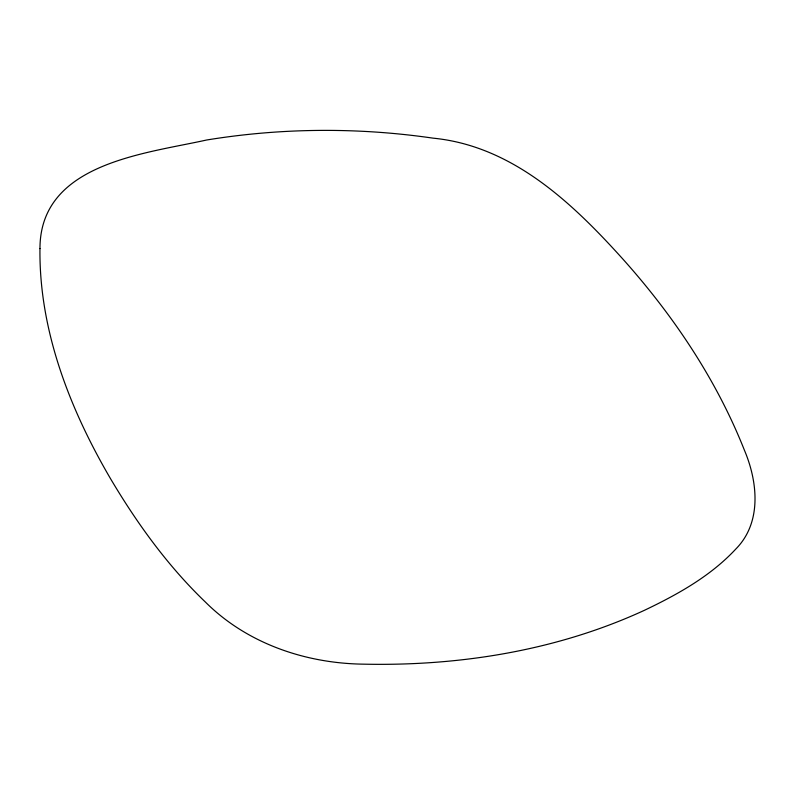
<?xml version="1.0" encoding="UTF-8"?>
<svg xmlns="http://www.w3.org/2000/svg" width="795" height="795" viewBox="0 0 795 795"><rect width="100%" height="100%" fill="white"/><g stroke="black" fill="none" stroke-linecap="round" stroke-linejoin="round"><path stroke-width="1.19" d="M39.959 248.547C38.975 330.203 69.841 409.167 110.555 478.739C137.068 523.408 167.825 566.02 205.418 602.073C247.036 643.612 305.638 663.447 363.693 664.163C459.45 666.21 557.027 650.598 644.417 610.312C677.579 594.501 710.621 576.146 735.872 548.967C762.087 522.464 757.754 481.661 744.358 450.069C716.444 379.672 673.544 315.774 623.22 259.458C572.43 203.043 512.507 145.912 433.056 138.151C358.068 127.25 281.311 127.776 206.511 140.029C143.736 153.942 40.138 163.472 39.959 248.547"/></g></svg>
